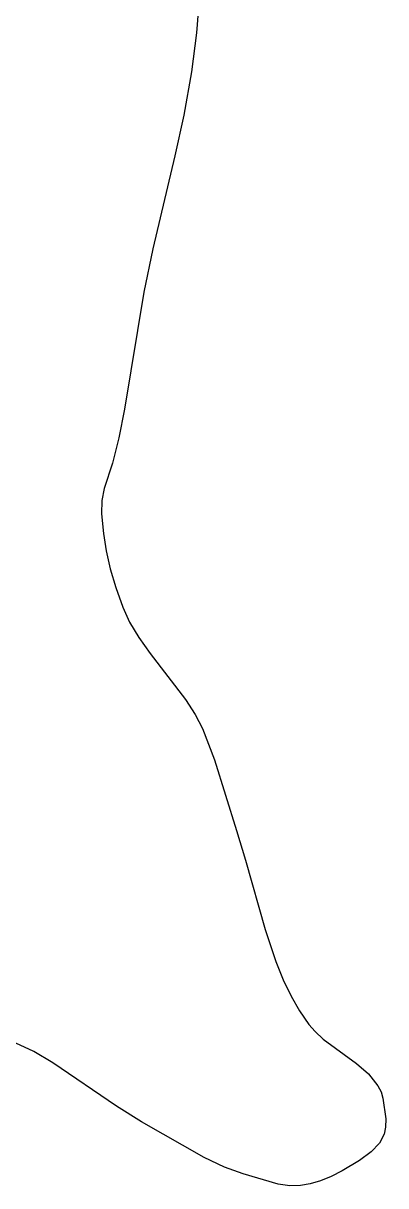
# Model space of a CAD drawing. Extents: x 355004 to 366534, y 6048595 to 6058688.
# Drawn here: x 360642.9 to 360717.4, y 6053238.2 to 6053477.1 of the extents above; entities that cross this region are included whole.
import ezdxf

# ---------------------------------------------------------------- set-up
doc = ezdxf.new("R2010")
doc.units = 0
doc.header["$LTSCALE"] = 5
doc.layers.add('WETLAND', color=143, linetype='Continuous')

msp = doc.modelspace()

# ---------------------------------------------------------------- linework, layer by layer
at = {"layer": 'WETLAND'}
msp.add_lwpolyline([(360679.195, 6053483.819), (360678.497, 6053475.125), (360677.495, 6053467.091), (360675.895, 6053458.191), (360674.069, 6053449.816), (360669.56, 6053430.708), (360667.691, 6053421.787), (360663.739, 6053397.759), (360662.56, 6053391.885), (360661.281, 6053386.673), (360659.548, 6053381.455), (360659.044, 6053379.009), (360659.005, 6053376.297), (360659.412, 6053372.265), (360659.962, 6053368.706), (360660.807, 6053364.992), (360661.948, 6053361.119), (360663.387, 6053357.082), (360664.775, 6053354.048), (360666.665, 6053350.871), (360669.012, 6053347.563), (360676.25, 6053338.144), (360678.249, 6053335.055), (360679.771, 6053332.158), (360682.262, 6053325.72), (360686.72, 6053311.186), (360688.626, 6053305.138), (360692.642, 6053290.868), (360694.843, 6053284.274), (360696.359, 6053280.541), (360697.973, 6053277.187), (360699.719, 6053274.147), (360701.614, 6053271.387), (360702.909, 6053269.896), (360704.591, 6053268.365), (360711.404, 6053263.344), (360713.863, 6053261.228), (360715.837, 6053258.769), (360716.465, 6053257.515), (360716.865, 6053256.223), (360717.434, 6053251.997), (360717.37, 6053250.279), (360717.075, 6053248.849), (360716.119, 6053247.008), (360714.427, 6053245.189), (360712.017, 6053243.383), (360708.491, 6053241.295), (360706.21, 6053240.136), (360703.984, 6053239.231), (360701.865, 6053238.603), (360699.88, 6053238.256), (360697.735, 6053238.227), (360695.311, 6053238.572), (360688.09, 6053240.689), (360684.263, 6053242.072), (360680.132, 6053243.999), (360667.254, 6053251.355), (360662.075, 6053254.555), (360649.014, 6053263.507), (360645.066, 6053265.8), (360641.389, 6053267.554)], dxfattribs=at)

doc.saveas('drawing.dxf')
